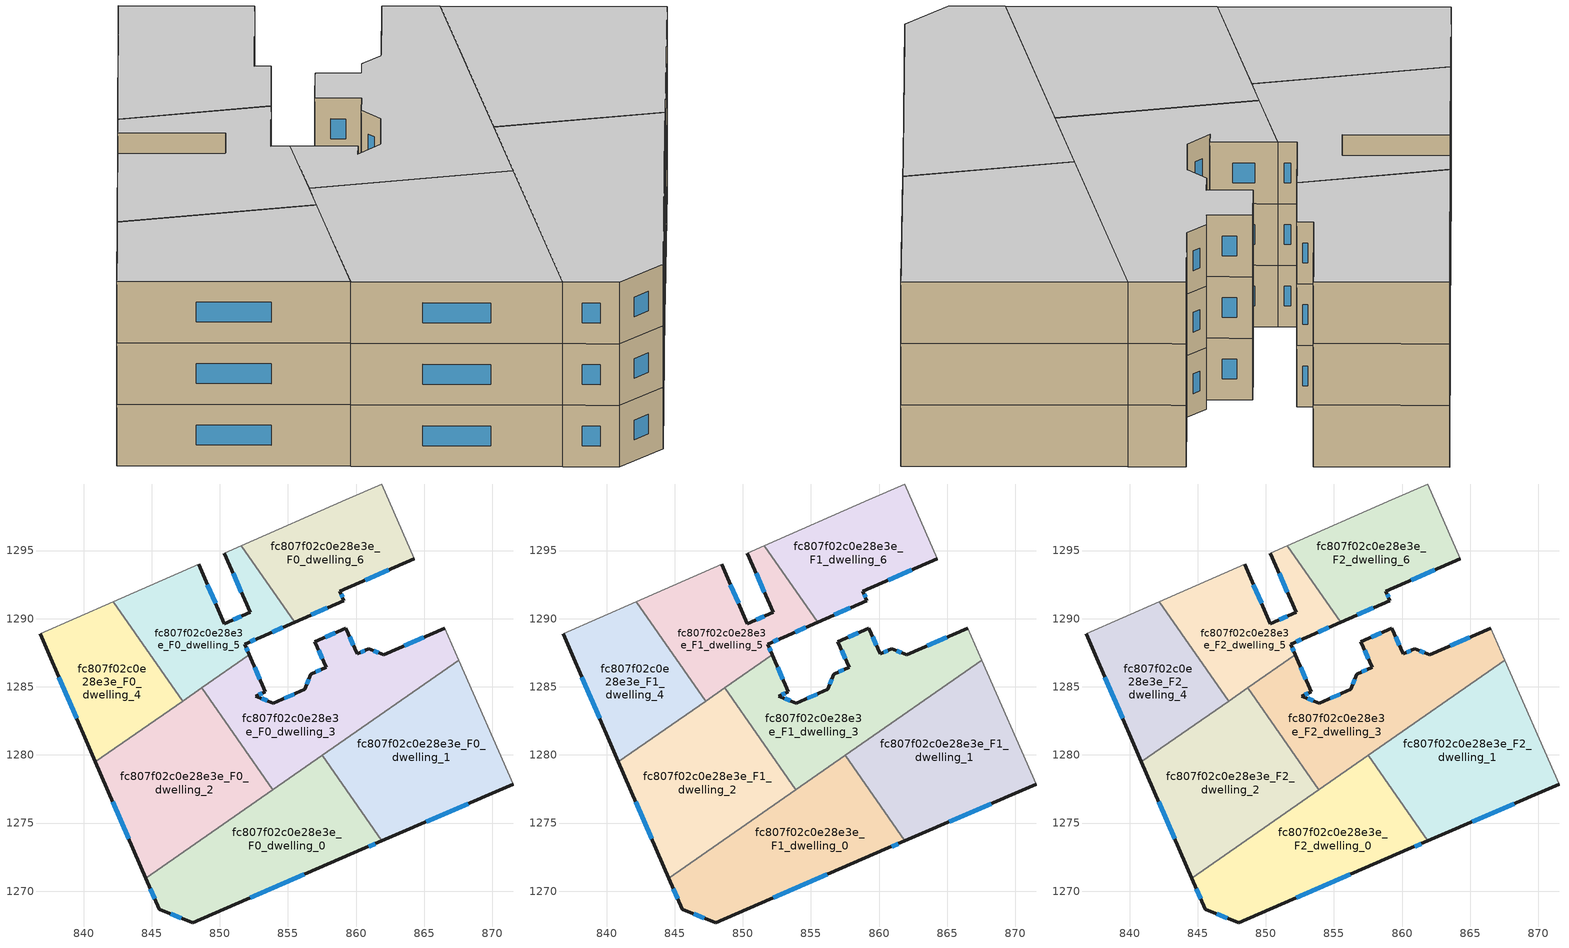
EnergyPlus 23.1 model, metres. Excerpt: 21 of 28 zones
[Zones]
fc807f02c0e28e3e_F0_dwelling_0
 floor ground (EU_floor_Construction): 857.51,1279.97 861.88,1273.7 860.43,1273.07 848.02,1267.68 845.57,1268.67 844.58,1270.96 z0
 wall outside (EU_wall_Construction): 844.58,1270.96 845.57,1268.67 848.02,1267.68 860.43,1273.07 861.88,1273.7 z0:3
 wall to fc807f02c0e28e3e_F0_dwelling_1 (EU_wall_Construction): 861.88,1273.7 857.51,1279.97 z0:3
 wall to fc807f02c0e28e3e_F0_dwelling_2 (EU_wall_Construction): 853.88,1277.44 844.58,1270.96 z0:3
 wall to fc807f02c0e28e3e_F0_dwelling_3 (EU_wall_Construction): 857.51,1279.97 853.88,1277.44 z0:3
 window (EU_Window_Construction): 844.91,1270.18 845.23,1269.45 / 860.92,1273.28 861.39,1273.48 / 852.24,1269.51 856.2,1271.23 / 846.4,1268.33 847.18,1268.02 z1.02:1.98
fc807f02c0e28e3e_F0_dwelling_1
 floor ground (EU_floor_Construction): 867.53,1286.95 871.51,1277.85 861.88,1273.7 857.51,1279.97 z0
 wall outside (EU_wall_Construction): 861.88,1273.7 871.51,1277.85 z0:3
 wall adiabatic (EU_wall_Construction): 871.51,1277.85 867.53,1286.95 z0:3
 wall to fc807f02c0e28e3e_F0_dwelling_3 (EU_wall_Construction): 867.53,1286.95 857.51,1279.97 z0:3
 window (EU_Window_Construction): 865.16,1275.11 868.24,1276.44 z1.02:1.98
fc807f02c0e28e3e_F0_dwelling_2
 floor ground (EU_floor_Construction): 848.67,1284.92 853.88,1277.44 844.58,1270.96 840.88,1279.49 z0
 wall outside (EU_wall_Construction): 840.88,1279.49 844.58,1270.96 z0:3
 wall to fc807f02c0e28e3e_F0_dwelling_3 (EU_wall_Construction): 853.88,1277.44 848.67,1284.92 z0:3
 wall to fc807f02c0e28e3e_F0_dwelling_4 (EU_wall_Construction): 847.28,1283.95 840.88,1279.49 z0:3
 wall to fc807f02c0e28e3e_F0_dwelling_5 (EU_wall_Construction): 848.67,1284.92 847.28,1283.95 z0:3
 window (EU_Window_Construction): 842.14,1276.58 843.32,1273.86 z1.02:1.98
fc807f02c0e28e3e_F0_dwelling_3
 floor ground (EU_floor_Construction): 866.51,1289.3 867.53,1286.95 853.88,1277.44 848.67,1284.92 852.16,1287.35 853.34,1284.63 852.64,1284.32 853.92,1283.8 856.25,1284.82 856.67,1285.93 857.79,1286.42 856.98,1288.31 859.25,1289.3 860.07,1287.41 860.91,1287.79 862.01,1287.34 z0
 wall outside (EU_wall_Construction): 866.51,1289.3 862.01,1287.34 860.91,1287.79 860.07,1287.41 859.25,1289.3 856.98,1288.31 857.79,1286.42 856.67,1285.93 856.25,1284.82 853.92,1283.8 852.64,1284.32 853.34,1284.63 852.16,1287.35 z0:3
 wall adiabatic (EU_wall_Construction): 867.53,1286.95 866.51,1289.3 z0:3
 wall to fc807f02c0e28e3e_F0_dwelling_5 (EU_wall_Construction): 852.16,1287.35 848.67,1284.92 z0:3
 window (EU_Window_Construction): 852.94,1285.55 852.56,1286.42 / 852.87,1284.43 853.1,1284.52 / 853.49,1283.98 853.07,1284.14 / 855.46,1284.47 854.71,1284.14 / 856.52,1285.55 856.39,1285.2 / 857.41,1286.26 857.05,1286.1 / 857.25,1287.67 857.51,1287.07 / 858.48,1288.96 857.75,1288.65 / 859.79,1288.05 859.53,1288.65 / 860.63,1287.66 860.36,1287.54 / 861.64,1287.49 861.29,1287.63 / 864.98,1288.64 863.54,1288.01 z1.02:1.98
fc807f02c0e28e3e_F0_dwelling_4
 floor ground (EU_floor_Construction): 842.2,1291.24 847.28,1283.95 840.88,1279.49 836.81,1288.88 z0
 wall outside (EU_wall_Construction): 836.81,1288.88 840.88,1279.49 z0:3
 wall adiabatic (EU_wall_Construction): 842.2,1291.24 836.81,1288.88 z0:3
 wall to fc807f02c0e28e3e_F0_dwelling_5 (EU_wall_Construction): 847.28,1283.95 842.2,1291.24 z0:3
 window (EU_Window_Construction): 838.19,1285.68 839.49,1282.68 z1.02:1.98
fc807f02c0e28e3e_F0_dwelling_5
 floor ground (EU_floor_Construction): 851.57,1295.35 855.48,1289.74 853,1288.65 851.82,1288.14 852.16,1287.35 847.28,1283.95 842.2,1291.24 848.45,1293.98 850.33,1289.63 852.22,1290.46 850.33,1294.8 z0
 wall outside (EU_wall_Construction): 850.33,1294.8 852.22,1290.46 850.33,1289.63 848.45,1293.98 / 852.16,1287.35 851.82,1288.14 853,1288.65 855.48,1289.74 z0:3
 wall adiabatic (EU_wall_Construction): 851.57,1295.35 850.33,1294.8 / 848.45,1293.98 842.2,1291.24 z0:3
 wall to fc807f02c0e28e3e_F0_dwelling_6 (EU_wall_Construction): 855.48,1289.74 851.57,1295.35 z0:3
 window (EU_Window_Construction): 850.97,1293.32 851.58,1291.94 / 853.84,1289.02 854.64,1289.37 / 852.22,1288.31 852.6,1288.48 / 852.05,1287.62 851.94,1287.87 / 849.69,1291.11 849.09,1292.5 / 851.58,1290.18 850.97,1289.91 z1.02:1.98
fc807f02c0e28e3e_F0_dwelling_6
 floor ground (EU_floor_Construction): 861.88,1299.87 864.27,1294.41 858.81,1292.01 859.11,1291.33 855.48,1289.74 851.57,1295.35 859.23,1298.72 z0
 wall outside (EU_wall_Construction): 855.48,1289.74 859.11,1291.33 858.81,1292.01 864.27,1294.41 z0:3
 wall adiabatic (EU_wall_Construction): 864.27,1294.41 861.88,1299.87 859.23,1298.72 851.57,1295.35 z0:3
 window (EU_Window_Construction): 860.67,1292.83 862.41,1293.59 / 859.01,1291.56 858.91,1291.78 / 856.72,1290.28 857.88,1290.79 z1.02:1.98
fc807f02c0e28e3e_F1_dwelling_0
 floor to fc807f02c0e28e3e_F0_dwelling_0 (EU_floor_Construction): 857.51,1279.97 861.88,1273.7 860.43,1273.07 848.02,1267.68 845.57,1268.67 844.58,1270.96 z3
 wall outside (EU_wall_Construction): 844.58,1270.96 845.57,1268.67 848.02,1267.68 860.43,1273.07 861.88,1273.7 z3:6
 wall to fc807f02c0e28e3e_F1_dwelling_1 (EU_wall_Construction): 861.88,1273.7 857.51,1279.97 z3:6
 wall to fc807f02c0e28e3e_F1_dwelling_2 (EU_wall_Construction): 853.88,1277.44 844.58,1270.96 z3:6
 wall to fc807f02c0e28e3e_F1_dwelling_3 (EU_wall_Construction): 857.51,1279.97 853.88,1277.44 z3:6
 window (EU_Window_Construction): 844.91,1270.18 845.23,1269.45 / 860.92,1273.28 861.39,1273.48 / 852.24,1269.51 856.2,1271.23 / 846.4,1268.33 847.18,1268.02 z4.02:4.98
fc807f02c0e28e3e_F1_dwelling_1
 floor to fc807f02c0e28e3e_F0_dwelling_1 (EU_floor_Construction): 867.53,1286.95 871.51,1277.85 861.88,1273.7 857.51,1279.97 z3
 wall outside (EU_wall_Construction): 861.88,1273.7 871.51,1277.85 z3:6
 wall adiabatic (EU_wall_Construction): 871.51,1277.85 867.53,1286.95 z3:6
 wall to fc807f02c0e28e3e_F1_dwelling_3 (EU_wall_Construction): 867.53,1286.95 857.51,1279.97 z3:6
 window (EU_Window_Construction): 865.16,1275.11 868.24,1276.44 z4.02:4.98
fc807f02c0e28e3e_F1_dwelling_2
 floor to fc807f02c0e28e3e_F0_dwelling_2 (EU_floor_Construction): 848.67,1284.92 853.88,1277.44 844.58,1270.96 840.88,1279.49 z3
 wall outside (EU_wall_Construction): 840.88,1279.49 844.58,1270.96 z3:6
 wall to fc807f02c0e28e3e_F1_dwelling_3 (EU_wall_Construction): 853.88,1277.44 848.67,1284.92 z3:6
 wall to fc807f02c0e28e3e_F1_dwelling_4 (EU_wall_Construction): 847.28,1283.95 840.88,1279.49 z3:6
 wall to fc807f02c0e28e3e_F1_dwelling_5 (EU_wall_Construction): 848.67,1284.92 847.28,1283.95 z3:6
 window (EU_Window_Construction): 842.14,1276.58 843.32,1273.86 z4.02:4.98
fc807f02c0e28e3e_F1_dwelling_3
 floor to fc807f02c0e28e3e_F0_dwelling_3 (EU_floor_Construction): 866.51,1289.3 867.53,1286.95 853.88,1277.44 848.67,1284.92 852.16,1287.35 853.34,1284.63 852.64,1284.32 853.92,1283.8 856.25,1284.82 856.67,1285.93 857.79,1286.42 856.98,1288.31 859.25,1289.3 860.07,1287.41 860.91,1287.79 862.01,1287.34 z3
 wall outside (EU_wall_Construction): 866.51,1289.3 862.01,1287.34 860.91,1287.79 860.07,1287.41 859.25,1289.3 856.98,1288.31 857.79,1286.42 856.67,1285.93 856.25,1284.82 853.92,1283.8 852.64,1284.32 853.34,1284.63 852.16,1287.35 z3:6
 wall adiabatic (EU_wall_Construction): 867.53,1286.95 866.51,1289.3 z3:6
 wall to fc807f02c0e28e3e_F1_dwelling_5 (EU_wall_Construction): 852.16,1287.35 848.67,1284.92 z3:6
 window (EU_Window_Construction): 852.94,1285.55 852.56,1286.42 / 852.87,1284.43 853.1,1284.52 / 853.49,1283.98 853.07,1284.14 / 855.46,1284.47 854.71,1284.14 / 856.52,1285.55 856.39,1285.2 / 857.41,1286.26 857.05,1286.1 / 857.25,1287.67 857.51,1287.07 / 858.48,1288.96 857.75,1288.65 / 859.79,1288.05 859.53,1288.65 / 860.63,1287.66 860.36,1287.54 / 861.64,1287.49 861.29,1287.63 / 864.98,1288.64 863.54,1288.01 z4.02:4.98
fc807f02c0e28e3e_F1_dwelling_4
 floor to fc807f02c0e28e3e_F0_dwelling_4 (EU_floor_Construction): 842.2,1291.24 847.28,1283.95 840.88,1279.49 836.81,1288.88 z3
 wall outside (EU_wall_Construction): 836.81,1288.88 840.88,1279.49 z3:6
 wall adiabatic (EU_wall_Construction): 842.2,1291.24 836.81,1288.88 z3:6
 wall to fc807f02c0e28e3e_F1_dwelling_5 (EU_wall_Construction): 847.28,1283.95 842.2,1291.24 z3:6
 window (EU_Window_Construction): 838.19,1285.68 839.49,1282.68 z4.02:4.98
fc807f02c0e28e3e_F1_dwelling_5
 floor to fc807f02c0e28e3e_F0_dwelling_5 (EU_floor_Construction): 851.57,1295.35 855.48,1289.74 853,1288.65 851.82,1288.14 852.16,1287.35 847.28,1283.95 842.2,1291.24 848.45,1293.98 850.33,1289.63 852.22,1290.46 850.33,1294.8 z3
 wall outside (EU_wall_Construction): 850.33,1294.8 852.22,1290.46 850.33,1289.63 848.45,1293.98 / 852.16,1287.35 851.82,1288.14 853,1288.65 855.48,1289.74 z3:6
 wall adiabatic (EU_wall_Construction): 851.57,1295.35 850.33,1294.8 / 848.45,1293.98 842.2,1291.24 z3:6
 wall to fc807f02c0e28e3e_F1_dwelling_6 (EU_wall_Construction): 855.48,1289.74 851.57,1295.35 z3:6
 window (EU_Window_Construction): 850.97,1293.32 851.58,1291.94 / 853.84,1289.02 854.64,1289.37 / 852.22,1288.31 852.6,1288.48 / 852.05,1287.62 851.94,1287.87 / 849.69,1291.11 849.09,1292.5 / 851.58,1290.18 850.97,1289.91 z4.02:4.98
fc807f02c0e28e3e_F1_dwelling_6
 floor to fc807f02c0e28e3e_F0_dwelling_6 (EU_floor_Construction): 861.88,1299.87 864.27,1294.41 858.81,1292.01 859.11,1291.33 855.48,1289.74 851.57,1295.35 859.23,1298.72 z3
 wall outside (EU_wall_Construction): 855.48,1289.74 859.11,1291.33 858.81,1292.01 864.27,1294.41 z3:6
 wall adiabatic (EU_wall_Construction): 864.27,1294.41 861.88,1299.87 859.23,1298.72 851.57,1295.35 z3:6
 window (EU_Window_Construction): 860.67,1292.83 862.41,1293.59 / 859.01,1291.56 858.91,1291.78 / 856.72,1290.28 857.88,1290.79 z4.02:4.98
fc807f02c0e28e3e_F2_dwelling_0
 floor to fc807f02c0e28e3e_F1_dwelling_0 (EU_floor_Construction): 857.51,1279.97 861.88,1273.7 860.43,1273.07 848.02,1267.68 845.57,1268.67 844.58,1270.96 z6
 wall outside (EU_wall_Construction): 844.58,1270.96 845.57,1268.67 848.02,1267.68 860.43,1273.07 861.88,1273.7 z6:9
 wall to fc807f02c0e28e3e_F2_dwelling_1 (EU_wall_Construction): 861.88,1273.7 857.51,1279.97 z6:9
 wall to fc807f02c0e28e3e_F2_dwelling_2 (EU_wall_Construction): 853.88,1277.44 844.58,1270.96 z6:9
 wall to fc807f02c0e28e3e_F2_dwelling_3 (EU_wall_Construction): 857.51,1279.97 853.88,1277.44 z6:9
 window (EU_Window_Construction): 844.91,1270.18 845.23,1269.45 / 860.92,1273.28 861.39,1273.48 / 852.24,1269.51 856.2,1271.23 / 846.4,1268.33 847.18,1268.02 z7.02:7.98
 ceiling to fc807f02c0e28e3e_F3_dwelling_0 (EU_floor_Construction): 860.43,1273.07 861.88,1273.7 857.51,1279.97 844.58,1270.96 845.57,1268.67 848.02,1267.68 z9
fc807f02c0e28e3e_F2_dwelling_1
 floor to fc807f02c0e28e3e_F1_dwelling_1 (EU_floor_Construction): 867.53,1286.95 871.51,1277.85 861.88,1273.7 857.51,1279.97 z6
 wall outside (EU_wall_Construction): 861.88,1273.7 871.51,1277.85 z6:9
 wall adiabatic (EU_wall_Construction): 871.51,1277.85 867.53,1286.95 z6:9
 wall to fc807f02c0e28e3e_F2_dwelling_3 (EU_wall_Construction): 867.53,1286.95 857.51,1279.97 z6:9
 window (EU_Window_Construction): 865.16,1275.11 868.24,1276.44 z7.02:7.98
 ceiling to fc807f02c0e28e3e_F3_dwelling_1 (EU_floor_Construction): 871.51,1277.85 867.53,1286.95 857.51,1279.97 861.88,1273.7 z9
fc807f02c0e28e3e_F2_dwelling_2
 floor to fc807f02c0e28e3e_F1_dwelling_2 (EU_floor_Construction): 848.67,1284.92 853.88,1277.44 844.58,1270.96 840.88,1279.49 z6
 wall outside (EU_wall_Construction): 840.88,1279.49 844.58,1270.96 z6:9
 wall to fc807f02c0e28e3e_F2_dwelling_3 (EU_wall_Construction): 853.88,1277.44 848.67,1284.92 z6:9
 wall to fc807f02c0e28e3e_F2_dwelling_4 (EU_wall_Construction): 847.28,1283.95 840.88,1279.49 z6:9
 wall to fc807f02c0e28e3e_F2_dwelling_5 (EU_wall_Construction): 848.67,1284.92 847.28,1283.95 z6:9
 window (EU_Window_Construction): 842.14,1276.58 843.32,1273.86 z7.02:7.98
 ceiling to fc807f02c0e28e3e_F3_dwelling_2 (EU_floor_Construction): 853.88,1277.44 848.67,1284.92 840.88,1279.49 844.58,1270.96 z9
fc807f02c0e28e3e_F2_dwelling_3
 floor to fc807f02c0e28e3e_F1_dwelling_3 (EU_floor_Construction): 866.51,1289.3 867.53,1286.95 853.88,1277.44 848.67,1284.92 852.16,1287.35 853.34,1284.63 852.64,1284.32 853.92,1283.8 856.25,1284.82 856.67,1285.93 857.79,1286.42 856.98,1288.31 859.25,1289.3 860.07,1287.41 860.91,1287.79 862.01,1287.34 z6
 wall outside (EU_wall_Construction): 866.51,1289.3 862.01,1287.34 860.91,1287.79 860.07,1287.41 859.25,1289.3 856.98,1288.31 857.79,1286.42 856.67,1285.93 856.25,1284.82 853.92,1283.8 852.64,1284.32 853.34,1284.63 852.16,1287.35 z6:9
 wall adiabatic (EU_wall_Construction): 867.53,1286.95 866.51,1289.3 z6:9
 wall to fc807f02c0e28e3e_F2_dwelling_5 (EU_wall_Construction): 852.16,1287.35 848.67,1284.92 z6:9
 window (EU_Window_Construction): 852.94,1285.55 852.56,1286.42 / 852.87,1284.43 853.1,1284.52 / 853.49,1283.98 853.07,1284.14 / 855.46,1284.47 854.71,1284.14 / 856.52,1285.55 856.39,1285.2 / 857.41,1286.26 857.05,1286.1 / 857.25,1287.67 857.51,1287.07 / 858.48,1288.96 857.75,1288.65 / 859.79,1288.05 859.53,1288.65 / 860.63,1287.66 860.36,1287.54 / 861.64,1287.49 861.29,1287.63 / 864.98,1288.64 863.54,1288.01 z7.02:7.98
 ceiling to fc807f02c0e28e3e_F3_dwelling_3 (EU_floor_Construction): 867.53,1286.95 866.51,1289.3 862.01,1287.34 860.91,1287.79 860.07,1287.41 859.25,1289.3 856.98,1288.31 857.79,1286.42 856.67,1285.93 856.25,1284.82 853.92,1283.8 852.64,1284.32 853.34,1284.63 852.16,1287.35 848.67,1284.92 853.88,1277.44 z9
fc807f02c0e28e3e_F2_dwelling_4
 floor to fc807f02c0e28e3e_F1_dwelling_4 (EU_floor_Construction): 842.2,1291.24 847.28,1283.95 840.88,1279.49 836.81,1288.88 z6
 wall outside (EU_wall_Construction): 836.81,1288.88 840.88,1279.49 z6:9
 wall adiabatic (EU_wall_Construction): 842.2,1291.24 836.81,1288.88 z6:9
 wall to fc807f02c0e28e3e_F2_dwelling_5 (EU_wall_Construction): 847.28,1283.95 842.2,1291.24 z6:9
 window (EU_Window_Construction): 838.19,1285.68 839.49,1282.68 z7.02:7.98
 ceiling to fc807f02c0e28e3e_F3_dwelling_4 (EU_floor_Construction): 847.28,1283.95 842.2,1291.24 836.81,1288.88 840.88,1279.49 z9
fc807f02c0e28e3e_F2_dwelling_5
 floor to fc807f02c0e28e3e_F1_dwelling_5 (EU_floor_Construction): 851.57,1295.35 855.48,1289.74 853,1288.65 851.82,1288.14 852.16,1287.35 847.28,1283.95 842.2,1291.24 848.45,1293.98 850.33,1289.63 852.22,1290.46 850.33,1294.8 z6
 wall outside (EU_wall_Construction): 850.33,1294.8 852.22,1290.46 850.33,1289.63 848.45,1293.98 / 852.16,1287.35 851.82,1288.14 853,1288.65 855.48,1289.74 z6:9
 wall adiabatic (EU_wall_Construction): 851.57,1295.35 850.33,1294.8 / 848.45,1293.98 842.2,1291.24 z6:9
 wall to fc807f02c0e28e3e_F2_dwelling_6 (EU_wall_Construction): 855.48,1289.74 851.57,1295.35 z6:9
 window (EU_Window_Construction): 850.97,1293.32 851.58,1291.94 / 853.84,1289.02 854.64,1289.37 / 852.22,1288.31 852.6,1288.48 / 852.05,1287.62 851.94,1287.87 / 849.69,1291.11 849.09,1292.5 / 851.58,1290.18 850.97,1289.91 z7.02:7.98
 ceiling to fc807f02c0e28e3e_F3_dwelling_5 (EU_floor_Construction): 852.16,1287.35 851.82,1288.14 853,1288.65 855.48,1289.74 851.57,1295.35 850.33,1294.8 852.22,1290.46 850.33,1289.63 848.45,1293.98 842.2,1291.24 847.28,1283.95 z9
fc807f02c0e28e3e_F2_dwelling_6
 floor to fc807f02c0e28e3e_F1_dwelling_6 (EU_floor_Construction): 861.88,1299.87 864.27,1294.41 858.81,1292.01 859.11,1291.33 855.48,1289.74 851.57,1295.35 859.23,1298.72 z6
 wall outside (EU_wall_Construction): 855.48,1289.74 859.11,1291.33 858.81,1292.01 864.27,1294.41 z6:9
 wall adiabatic (EU_wall_Construction): 864.27,1294.41 861.88,1299.87 859.23,1298.72 851.57,1295.35 z6:9
 window (EU_Window_Construction): 860.67,1292.83 862.41,1293.59 / 859.01,1291.56 858.91,1291.78 / 856.72,1290.28 857.88,1290.79 z7.02:7.98
 ceiling to fc807f02c0e28e3e_F3_dwelling_6 (EU_floor_Construction): 864.27,1294.41 861.88,1299.87 859.23,1298.72 851.57,1295.35 855.48,1289.74 859.11,1291.33 858.81,1292.01 z9
[Building]
EU S2 Campaign: North Axis=0; Terrain=City; Solar Distribution=FullExterior
[Site:Location]
Vienna: Latitude=48; Longitude=16.5; Time Zone=1; Elevation=183
[SizingPeriod:WeatherFileDays]
AnnualSizingPeriod: Begin Month=1; Begin Day of Month=1; End Month=12; End Day of Month=31; Day of Week for Start Day=Monday; Use Weather File Daylight Saving Period=No; Use Weather File Rain and Snow Indicators=No
[MATERIAL]
EU_InternalMass_Material: Roughness=MediumRough; Thickness=0.1; Conductivity=1; Density=1800; Specific Heat=900; Thermal Absorptance=0.9; Solar Absorptance=0.7; Visible Absorptance=0.7
[MATERIAL:NOMASS] Roughness=MediumRough; Thermal Absorptance=0.9; Solar Absorptance=0.7; Visible Absorptance=0.7
Name | Thermal Resistance
EU_wall_NoMass | 0.942466
EU_floor_NoMass | 0.66527
[WINDOWMATERIAL:SIMPLEGLAZINGSYSTEM]
EU_Window_SimpleGlazing: UFactor=2.03367; Solar Heat Gain Coefficient=0.65; Visible Transmittance=0.65
[CONSTRUCTION]
EU_wall_Construction: EU_wall_NoMass
EU_floor_Construction: EU_floor_NoMass
EU_Window_Construction: EU_Window_SimpleGlazing
EU_InternalMass_Construction: EU_InternalMass_Material
[ZONE] Type=1; Multiplier=1; Ceiling Height=autocalculate; Floor Area=autocalculate; Part of Total Floor Area=Yes
Name | Volume
fc807f02c0e28e3e_F0_dwelling_0; fc807f02c0e28e3e_F1_dwelling_0; fc807f02c0e28e3e_F2_dwelling_0 | 286.986
fc807f02c0e28e3e_F0_dwelling_1; fc807f02c0e28e3e_F1_dwelling_1; fc807f02c0e28e3e_F2_dwelling_1 | 296.429
fc807f02c0e28e3e_F0_dwelling_2; fc807f02c0e28e3e_F1_dwelling_2; fc807f02c0e28e3e_F2_dwelling_2 | 284.779
fc807f02c0e28e3e_F0_dwelling_3; fc807f02c0e28e3e_F1_dwelling_3; fc807f02c0e28e3e_F2_dwelling_3 | 284.73
fc807f02c0e28e3e_F0_dwelling_4; fc807f02c0e28e3e_F1_dwelling_4; fc807f02c0e28e3e_F2_dwelling_4 | 194.481
fc807f02c0e28e3e_F0_dwelling_5; fc807f02c0e28e3e_F1_dwelling_5; fc807f02c0e28e3e_F2_dwelling_5 | 203.001
fc807f02c0e28e3e_F0_dwelling_6; fc807f02c0e28e3e_F1_dwelling_6; fc807f02c0e28e3e_F2_dwelling_6 | 199.948
[INTERNALMASS] Construction=EU_InternalMass_Construction
Name | Zone or ZoneList | Surface Area
fc807f02c0e28e3e_F0_dwelling_0_EU_InternalMass | fc807f02c0e28e3e_F0_dwelling_0 | 95.6621
fc807f02c0e28e3e_F0_dwelling_1_EU_InternalMass | fc807f02c0e28e3e_F0_dwelling_1 | 98.8097
fc807f02c0e28e3e_F0_dwelling_2_EU_InternalMass | fc807f02c0e28e3e_F0_dwelling_2 | 94.926
fc807f02c0e28e3e_F0_dwelling_3_EU_InternalMass | fc807f02c0e28e3e_F0_dwelling_3 | 94.91
fc807f02c0e28e3e_F0_dwelling_4_EU_InternalMass | fc807f02c0e28e3e_F0_dwelling_4 | 64.8272
fc807f02c0e28e3e_F0_dwelling_5_EU_InternalMass | fc807f02c0e28e3e_F0_dwelling_5 | 67.6663
fc807f02c0e28e3e_F0_dwelling_6_EU_InternalMass | fc807f02c0e28e3e_F0_dwelling_6 | 66.6498
fc807f02c0e28e3e_F1_dwelling_0_EU_InternalMass | fc807f02c0e28e3e_F1_dwelling_0 | 95.6621
fc807f02c0e28e3e_F1_dwelling_1_EU_InternalMass | fc807f02c0e28e3e_F1_dwelling_1 | 98.8097
fc807f02c0e28e3e_F1_dwelling_2_EU_InternalMass | fc807f02c0e28e3e_F1_dwelling_2 | 94.926
fc807f02c0e28e3e_F1_dwelling_3_EU_InternalMass | fc807f02c0e28e3e_F1_dwelling_3 | 94.91
fc807f02c0e28e3e_F1_dwelling_4_EU_InternalMass | fc807f02c0e28e3e_F1_dwelling_4 | 64.8272
fc807f02c0e28e3e_F1_dwelling_5_EU_InternalMass | fc807f02c0e28e3e_F1_dwelling_5 | 67.6663
fc807f02c0e28e3e_F1_dwelling_6_EU_InternalMass | fc807f02c0e28e3e_F1_dwelling_6 | 66.6498
fc807f02c0e28e3e_F2_dwelling_0_EU_InternalMass | fc807f02c0e28e3e_F2_dwelling_0 | 95.6621
fc807f02c0e28e3e_F2_dwelling_1_EU_InternalMass | fc807f02c0e28e3e_F2_dwelling_1 | 98.8097
fc807f02c0e28e3e_F2_dwelling_2_EU_InternalMass | fc807f02c0e28e3e_F2_dwelling_2 | 94.926
fc807f02c0e28e3e_F2_dwelling_3_EU_InternalMass | fc807f02c0e28e3e_F2_dwelling_3 | 94.91
fc807f02c0e28e3e_F2_dwelling_4_EU_InternalMass | fc807f02c0e28e3e_F2_dwelling_4 | 64.8272
fc807f02c0e28e3e_F2_dwelling_5_EU_InternalMass | fc807f02c0e28e3e_F2_dwelling_5 | 67.6663
fc807f02c0e28e3e_F2_dwelling_6_EU_InternalMass | fc807f02c0e28e3e_F2_dwelling_6 | 66.6498
[OTHEREQUIPMENT] Fuel Type=Electricity; Design Level Calculation Method=Watts/Area; Power per Zone Floor Area=1; Fraction Latent=0; Fraction Radiant=0; Fraction Lost=0; Carbon Dioxide Generation Rate=0; EndUse Subcategory=EU_Step8_InternalGains
Name | Zone or ZoneList or Space or SpaceList | Schedule
EU_Step8_InternalGain_fc807f02c0e28e3e_F0_dwelling_0_f000 | fc807f02c0e28e3e_F0_dwelling_0 | EU_Step8_GainSchedule_fc807f02c0e28e3e_F0_dwelling_0_f000
EU_Step8_InternalGain_fc807f02c0e28e3e_F0_dwelling_1_f000 | fc807f02c0e28e3e_F0_dwelling_1 | EU_Step8_GainSchedule_fc807f02c0e28e3e_F0_dwelling_1_f000
EU_Step8_InternalGain_fc807f02c0e28e3e_F0_dwelling_2_f000 | fc807f02c0e28e3e_F0_dwelling_2 | EU_Step8_GainSchedule_fc807f02c0e28e3e_F0_dwelling_2_f000
EU_Step8_InternalGain_fc807f02c0e28e3e_F0_dwelling_3_f000 | fc807f02c0e28e3e_F0_dwelling_3 | EU_Step8_GainSchedule_fc807f02c0e28e3e_F0_dwelling_3_f000
EU_Step8_InternalGain_fc807f02c0e28e3e_F0_dwelling_4_f000 | fc807f02c0e28e3e_F0_dwelling_4 | EU_Step8_GainSchedule_fc807f02c0e28e3e_F0_dwelling_4_f000
EU_Step8_InternalGain_fc807f02c0e28e3e_F0_dwelling_5_f000 | fc807f02c0e28e3e_F0_dwelling_5 | EU_Step8_GainSchedule_fc807f02c0e28e3e_F0_dwelling_5_f000
EU_Step8_InternalGain_fc807f02c0e28e3e_F0_dwelling_6_f000 | fc807f02c0e28e3e_F0_dwelling_6 | EU_Step8_GainSchedule_fc807f02c0e28e3e_F0_dwelling_6_f000
EU_Step8_InternalGain_fc807f02c0e28e3e_F1_dwelling_0_f000 | fc807f02c0e28e3e_F1_dwelling_0 | EU_Step8_GainSchedule_fc807f02c0e28e3e_F1_dwelling_0_f000
EU_Step8_InternalGain_fc807f02c0e28e3e_F1_dwelling_1_f000 | fc807f02c0e28e3e_F1_dwelling_1 | EU_Step8_GainSchedule_fc807f02c0e28e3e_F1_dwelling_1_f000
EU_Step8_InternalGain_fc807f02c0e28e3e_F1_dwelling_2_f000 | fc807f02c0e28e3e_F1_dwelling_2 | EU_Step8_GainSchedule_fc807f02c0e28e3e_F1_dwelling_2_f000
EU_Step8_InternalGain_fc807f02c0e28e3e_F1_dwelling_3_f000 | fc807f02c0e28e3e_F1_dwelling_3 | EU_Step8_GainSchedule_fc807f02c0e28e3e_F1_dwelling_3_f000
EU_Step8_InternalGain_fc807f02c0e28e3e_F1_dwelling_4_f000 | fc807f02c0e28e3e_F1_dwelling_4 | EU_Step8_GainSchedule_fc807f02c0e28e3e_F1_dwelling_4_f000
EU_Step8_InternalGain_fc807f02c0e28e3e_F1_dwelling_5_f000 | fc807f02c0e28e3e_F1_dwelling_5 | EU_Step8_GainSchedule_fc807f02c0e28e3e_F1_dwelling_5_f000
EU_Step8_InternalGain_fc807f02c0e28e3e_F1_dwelling_6_f000 | fc807f02c0e28e3e_F1_dwelling_6 | EU_Step8_GainSchedule_fc807f02c0e28e3e_F1_dwelling_6_f000
EU_Step8_InternalGain_fc807f02c0e28e3e_F2_dwelling_0_f000 | fc807f02c0e28e3e_F2_dwelling_0 | EU_Step8_GainSchedule_fc807f02c0e28e3e_F2_dwelling_0_f000
EU_Step8_InternalGain_fc807f02c0e28e3e_F2_dwelling_1_f000 | fc807f02c0e28e3e_F2_dwelling_1 | EU_Step8_GainSchedule_fc807f02c0e28e3e_F2_dwelling_1_f000
EU_Step8_InternalGain_fc807f02c0e28e3e_F2_dwelling_2_f000 | fc807f02c0e28e3e_F2_dwelling_2 | EU_Step8_GainSchedule_fc807f02c0e28e3e_F2_dwelling_2_f000
EU_Step8_InternalGain_fc807f02c0e28e3e_F2_dwelling_3_f000 | fc807f02c0e28e3e_F2_dwelling_3 | EU_Step8_GainSchedule_fc807f02c0e28e3e_F2_dwelling_3_f000
EU_Step8_InternalGain_fc807f02c0e28e3e_F2_dwelling_4_f000 | fc807f02c0e28e3e_F2_dwelling_4 | EU_Step8_GainSchedule_fc807f02c0e28e3e_F2_dwelling_4_f000
EU_Step8_InternalGain_fc807f02c0e28e3e_F2_dwelling_5_f000 | fc807f02c0e28e3e_F2_dwelling_5 | EU_Step8_GainSchedule_fc807f02c0e28e3e_F2_dwelling_5_f000
EU_Step8_InternalGain_fc807f02c0e28e3e_F2_dwelling_6_f000 | fc807f02c0e28e3e_F2_dwelling_6 | EU_Step8_GainSchedule_fc807f02c0e28e3e_F2_dwelling_6_f000
[ZONEVENTILATION:DESIGNFLOWRATE] Schedule=EU_AlwaysOn; Design Flow Rate Calculation Method=AirChanges/Hour; Air Changes per Hour=0.530523; Ventilation Type=Natural; Fan Pressure Rise=0; Fan Total Efficiency=1; Constant Term Coefficient=1; Temperature Term Coefficient=0; Velocity Term Coefficient=0; Velocity Squared Term Coefficient=0; Minimum Indoor Temperature=-100; Maximum Indoor Temperature=100; Delta Temperature=-100; Minimum Outdoor Temperature=-100; Maximum Outdoor Temperature=100; Maximum Wind Speed=40
Name | Zone or ZoneList or Space or SpaceList
EU_ConstantAir_fc807f02c0e28e3e_F0_dwelling_0 | fc807f02c0e28e3e_F0_dwelling_0
EU_ConstantAir_fc807f02c0e28e3e_F0_dwelling_1 | fc807f02c0e28e3e_F0_dwelling_1
EU_ConstantAir_fc807f02c0e28e3e_F0_dwelling_2 | fc807f02c0e28e3e_F0_dwelling_2
EU_ConstantAir_fc807f02c0e28e3e_F0_dwelling_3 | fc807f02c0e28e3e_F0_dwelling_3
EU_ConstantAir_fc807f02c0e28e3e_F0_dwelling_4 | fc807f02c0e28e3e_F0_dwelling_4
EU_ConstantAir_fc807f02c0e28e3e_F0_dwelling_5 | fc807f02c0e28e3e_F0_dwelling_5
EU_ConstantAir_fc807f02c0e28e3e_F0_dwelling_6 | fc807f02c0e28e3e_F0_dwelling_6
EU_ConstantAir_fc807f02c0e28e3e_F1_dwelling_0 | fc807f02c0e28e3e_F1_dwelling_0
EU_ConstantAir_fc807f02c0e28e3e_F1_dwelling_1 | fc807f02c0e28e3e_F1_dwelling_1
EU_ConstantAir_fc807f02c0e28e3e_F1_dwelling_2 | fc807f02c0e28e3e_F1_dwelling_2
EU_ConstantAir_fc807f02c0e28e3e_F1_dwelling_3 | fc807f02c0e28e3e_F1_dwelling_3
EU_ConstantAir_fc807f02c0e28e3e_F1_dwelling_4 | fc807f02c0e28e3e_F1_dwelling_4
EU_ConstantAir_fc807f02c0e28e3e_F1_dwelling_5 | fc807f02c0e28e3e_F1_dwelling_5
EU_ConstantAir_fc807f02c0e28e3e_F1_dwelling_6 | fc807f02c0e28e3e_F1_dwelling_6
EU_ConstantAir_fc807f02c0e28e3e_F2_dwelling_0 | fc807f02c0e28e3e_F2_dwelling_0
EU_ConstantAir_fc807f02c0e28e3e_F2_dwelling_1 | fc807f02c0e28e3e_F2_dwelling_1
EU_ConstantAir_fc807f02c0e28e3e_F2_dwelling_2 | fc807f02c0e28e3e_F2_dwelling_2
EU_ConstantAir_fc807f02c0e28e3e_F2_dwelling_3 | fc807f02c0e28e3e_F2_dwelling_3
EU_ConstantAir_fc807f02c0e28e3e_F2_dwelling_4 | fc807f02c0e28e3e_F2_dwelling_4
EU_ConstantAir_fc807f02c0e28e3e_F2_dwelling_5 | fc807f02c0e28e3e_F2_dwelling_5
EU_ConstantAir_fc807f02c0e28e3e_F2_dwelling_6 | fc807f02c0e28e3e_F2_dwelling_6
[HVACTEMPLATE:THERMOSTAT] Constant Heating Setpoint=20; Constant Cooling Setpoint=50
EU_HeatOnly_fc807f02c0e28e3e_F0_dwelling_0; EU_HeatOnly_fc807f02c0e28e3e_F0_dwelling_1; EU_HeatOnly_fc807f02c0e28e3e_F0_dwelling_2; EU_HeatOnly_fc807f02c0e28e3e_F0_dwelling_3; EU_HeatOnly_fc807f02c0e28e3e_F0_dwelling_4; EU_HeatOnly_fc807f02c0e28e3e_F0_dwelling_5; EU_HeatOnly_fc807f02c0e28e3e_F0_dwelling_6; EU_HeatOnly_fc807f02c0e28e3e_F1_dwelling_0; EU_HeatOnly_fc807f02c0e28e3e_F1_dwelling_1; EU_HeatOnly_fc807f02c0e28e3e_F1_dwelling_2; EU_HeatOnly_fc807f02c0e28e3e_F1_dwelling_3; EU_HeatOnly_fc807f02c0e28e3e_F1_dwelling_4; EU_HeatOnly_fc807f02c0e28e3e_F1_dwelling_5; EU_HeatOnly_fc807f02c0e28e3e_F1_dwelling_6; EU_HeatOnly_fc807f02c0e28e3e_F2_dwelling_0; EU_HeatOnly_fc807f02c0e28e3e_F2_dwelling_1; EU_HeatOnly_fc807f02c0e28e3e_F2_dwelling_2; EU_HeatOnly_fc807f02c0e28e3e_F2_dwelling_3; EU_HeatOnly_fc807f02c0e28e3e_F2_dwelling_4; EU_HeatOnly_fc807f02c0e28e3e_F2_dwelling_5; EU_HeatOnly_fc807f02c0e28e3e_F2_dwelling_6; EU_HeatOnly_fc807f02c0e28e3e_F3_dwelling_0; EU_HeatOnly_fc807f02c0e28e3e_F3_dwelling_1; EU_HeatOnly_fc807f02c0e28e3e_F3_dwelling_2; EU_HeatOnly_fc807f02c0e28e3e_F3_dwelling_3; EU_HeatOnly_fc807f02c0e28e3e_F3_dwelling_4; EU_HeatOnly_fc807f02c0e28e3e_F3_dwelling_5; EU_HeatOnly_fc807f02c0e28e3e_F3_dwelling_6
[HVACTEMPLATE:ZONE:IDEALLOADSAIRSYSTEM] System Availability Schedule=EU_AlwaysOn; Maximum Heating Supply Air Temperature=50; Minimum Cooling Supply Air Temperature=13; Maximum Heating Supply Air Humidity Ratio=0.0156; Minimum Cooling Supply Air Humidity Ratio=0.0077; Heating Limit=NoLimit; Cooling Limit=NoLimit; Heating Availability Schedule=EU_AlwaysOn; Cooling Availability Schedule=EU_CoolingOff; Dehumidification Control Type=ConstantSensibleHeatRatio; Cooling Sensible Heat Ratio=0.7; Dehumidification Setpoint=60; Humidification Control Type=None; Humidification Setpoint=30; Outdoor Air Method=None; Outdoor Air Flow Rate per Person=0.00944; Outdoor Air Flow Rate per Zone Floor Area=0; Outdoor Air Flow Rate per Zone=0; Demand Controlled Ventilation Type=None; Outdoor Air Economizer Type=NoEconomizer; Heat Recovery Type=None; Sensible Heat Recovery Effectiveness=0.7; Latent Heat Recovery Effectiveness=0.65
Name | Template Thermostat
fc807f02c0e28e3e_F0_dwelling_0 | EU_HeatOnly_fc807f02c0e28e3e_F0_dwelling_0
fc807f02c0e28e3e_F0_dwelling_1 | EU_HeatOnly_fc807f02c0e28e3e_F0_dwelling_1
fc807f02c0e28e3e_F0_dwelling_2 | EU_HeatOnly_fc807f02c0e28e3e_F0_dwelling_2
fc807f02c0e28e3e_F0_dwelling_3 | EU_HeatOnly_fc807f02c0e28e3e_F0_dwelling_3
fc807f02c0e28e3e_F0_dwelling_4 | EU_HeatOnly_fc807f02c0e28e3e_F0_dwelling_4
fc807f02c0e28e3e_F0_dwelling_5 | EU_HeatOnly_fc807f02c0e28e3e_F0_dwelling_5
fc807f02c0e28e3e_F0_dwelling_6 | EU_HeatOnly_fc807f02c0e28e3e_F0_dwelling_6
fc807f02c0e28e3e_F1_dwelling_0 | EU_HeatOnly_fc807f02c0e28e3e_F1_dwelling_0
fc807f02c0e28e3e_F1_dwelling_1 | EU_HeatOnly_fc807f02c0e28e3e_F1_dwelling_1
fc807f02c0e28e3e_F1_dwelling_2 | EU_HeatOnly_fc807f02c0e28e3e_F1_dwelling_2
fc807f02c0e28e3e_F1_dwelling_3 | EU_HeatOnly_fc807f02c0e28e3e_F1_dwelling_3
fc807f02c0e28e3e_F1_dwelling_4 | EU_HeatOnly_fc807f02c0e28e3e_F1_dwelling_4
fc807f02c0e28e3e_F1_dwelling_5 | EU_HeatOnly_fc807f02c0e28e3e_F1_dwelling_5
fc807f02c0e28e3e_F1_dwelling_6 | EU_HeatOnly_fc807f02c0e28e3e_F1_dwelling_6
fc807f02c0e28e3e_F2_dwelling_0 | EU_HeatOnly_fc807f02c0e28e3e_F2_dwelling_0
fc807f02c0e28e3e_F2_dwelling_1 | EU_HeatOnly_fc807f02c0e28e3e_F2_dwelling_1
fc807f02c0e28e3e_F2_dwelling_2 | EU_HeatOnly_fc807f02c0e28e3e_F2_dwelling_2
fc807f02c0e28e3e_F2_dwelling_3 | EU_HeatOnly_fc807f02c0e28e3e_F2_dwelling_3
fc807f02c0e28e3e_F2_dwelling_4 | EU_HeatOnly_fc807f02c0e28e3e_F2_dwelling_4
fc807f02c0e28e3e_F2_dwelling_5 | EU_HeatOnly_fc807f02c0e28e3e_F2_dwelling_5
fc807f02c0e28e3e_F2_dwelling_6 | EU_HeatOnly_fc807f02c0e28e3e_F2_dwelling_6
[SIZING:ZONE] Zone Cooling Design Supply Air Temperature Input Method=SupplyAirTemperature; Zone Cooling Design Supply Air Temperature=13; Zone Heating Design Supply Air Temperature Input Method=SupplyAirTemperature; Zone Heating Design Supply Air Temperature=50; Zone Cooling Design Supply Air Humidity Ratio=0.008; Zone Heating Design Supply Air Humidity Ratio=0.008; Cooling Design Air Flow Method=DesignDay; Cooling Design Air Flow Rate=0; Cooling Minimum Air Flow per Zone Floor Area=0.000762; Cooling Minimum Air Flow=0; Cooling Minimum Air Flow Fraction=0.2; Heating Design Air Flow Method=DesignDay; Heating Design Air Flow Rate=0; Heating Maximum Air Flow per Zone Floor Area=0.002032; Heating Maximum Air Flow=0.141576; Heating Maximum Air Flow Fraction=0.3; Account for Dedicated Outdoor Air System=No; Dedicated Outdoor Air System Control Strategy=NeutralSupplyAir; Dedicated Outdoor Air Low Setpoint Temperature for Design=autosize; Dedicated Outdoor Air High Setpoint Temperature for Design=autosize; Zone Load Sizing Method=Sensible Load Only No Latent Load; Zone Latent Cooling Design Supply Air Humidity Ratio Input Method=HumidityRatioDifference; Zone Cooling Design Supply Air Humidity Ratio Difference=0.005; Zone Latent Heating Design Supply Air Humidity Ratio Input Method=HumidityRatioDifference; Zone Humidification Design Supply Air Humidity Ratio Difference=0.005
fc807f02c0e28e3e_F0_dwelling_0; fc807f02c0e28e3e_F0_dwelling_1; fc807f02c0e28e3e_F0_dwelling_2; fc807f02c0e28e3e_F0_dwelling_3; fc807f02c0e28e3e_F0_dwelling_4; fc807f02c0e28e3e_F0_dwelling_5; fc807f02c0e28e3e_F0_dwelling_6; fc807f02c0e28e3e_F1_dwelling_0; fc807f02c0e28e3e_F1_dwelling_1; fc807f02c0e28e3e_F1_dwelling_2; fc807f02c0e28e3e_F1_dwelling_3; fc807f02c0e28e3e_F1_dwelling_4; fc807f02c0e28e3e_F1_dwelling_5; fc807f02c0e28e3e_F1_dwelling_6; fc807f02c0e28e3e_F2_dwelling_0; fc807f02c0e28e3e_F2_dwelling_1; fc807f02c0e28e3e_F2_dwelling_2; fc807f02c0e28e3e_F2_dwelling_3; fc807f02c0e28e3e_F2_dwelling_4; fc807f02c0e28e3e_F2_dwelling_5; fc807f02c0e28e3e_F2_dwelling_6
[SCHEDULE:CONSTANT]
Name | Hourly Value
EU_AlwaysOn | 1
EU_CoolingOff | 0
[SCHEDULE:FILE] Column Number=1; Rows to Skip at Top=0; Number of Hours of Data=8760; Column Separator=Comma; Interpolate to Timestep=No; Minutes per Item=60; Adjust Schedule for Daylight Savings=Yes
Name | File
EU_Step8_GainSchedule_fc807f02c0e28e3e_F0_dwelling_0_f000 | ../../schedules/fc807f02c0e28e3e/fc807f02c0e28e3e_F0_dwelling_0_f000_gain.csv
EU_Step8_GainSchedule_fc807f02c0e28e3e_F0_dwelling_1_f000 | ../../schedules/fc807f02c0e28e3e/fc807f02c0e28e3e_F0_dwelling_1_f000_gain.csv
EU_Step8_GainSchedule_fc807f02c0e28e3e_F0_dwelling_2_f000 | ../../schedules/fc807f02c0e28e3e/fc807f02c0e28e3e_F0_dwelling_2_f000_gain.csv
EU_Step8_GainSchedule_fc807f02c0e28e3e_F0_dwelling_3_f000 | ../../schedules/fc807f02c0e28e3e/fc807f02c0e28e3e_F0_dwelling_3_f000_gain.csv
EU_Step8_GainSchedule_fc807f02c0e28e3e_F0_dwelling_4_f000 | ../../schedules/fc807f02c0e28e3e/fc807f02c0e28e3e_F0_dwelling_4_f000_gain.csv
EU_Step8_GainSchedule_fc807f02c0e28e3e_F0_dwelling_5_f000 | ../../schedules/fc807f02c0e28e3e/fc807f02c0e28e3e_F0_dwelling_5_f000_gain.csv
EU_Step8_GainSchedule_fc807f02c0e28e3e_F0_dwelling_6_f000 | ../../schedules/fc807f02c0e28e3e/fc807f02c0e28e3e_F0_dwelling_6_f000_gain.csv
EU_Step8_GainSchedule_fc807f02c0e28e3e_F1_dwelling_0_f000 | ../../schedules/fc807f02c0e28e3e/fc807f02c0e28e3e_F1_dwelling_0_f000_gain.csv
EU_Step8_GainSchedule_fc807f02c0e28e3e_F1_dwelling_1_f000 | ../../schedules/fc807f02c0e28e3e/fc807f02c0e28e3e_F1_dwelling_1_f000_gain.csv
EU_Step8_GainSchedule_fc807f02c0e28e3e_F1_dwelling_2_f000 | ../../schedules/fc807f02c0e28e3e/fc807f02c0e28e3e_F1_dwelling_2_f000_gain.csv
EU_Step8_GainSchedule_fc807f02c0e28e3e_F1_dwelling_3_f000 | ../../schedules/fc807f02c0e28e3e/fc807f02c0e28e3e_F1_dwelling_3_f000_gain.csv
EU_Step8_GainSchedule_fc807f02c0e28e3e_F1_dwelling_4_f000 | ../../schedules/fc807f02c0e28e3e/fc807f02c0e28e3e_F1_dwelling_4_f000_gain.csv
EU_Step8_GainSchedule_fc807f02c0e28e3e_F1_dwelling_5_f000 | ../../schedules/fc807f02c0e28e3e/fc807f02c0e28e3e_F1_dwelling_5_f000_gain.csv
EU_Step8_GainSchedule_fc807f02c0e28e3e_F1_dwelling_6_f000 | ../../schedules/fc807f02c0e28e3e/fc807f02c0e28e3e_F1_dwelling_6_f000_gain.csv
EU_Step8_GainSchedule_fc807f02c0e28e3e_F2_dwelling_0_f000 | ../../schedules/fc807f02c0e28e3e/fc807f02c0e28e3e_F2_dwelling_0_f000_gain.csv
EU_Step8_GainSchedule_fc807f02c0e28e3e_F2_dwelling_1_f000 | ../../schedules/fc807f02c0e28e3e/fc807f02c0e28e3e_F2_dwelling_1_f000_gain.csv
EU_Step8_GainSchedule_fc807f02c0e28e3e_F2_dwelling_2_f000 | ../../schedules/fc807f02c0e28e3e/fc807f02c0e28e3e_F2_dwelling_2_f000_gain.csv
EU_Step8_GainSchedule_fc807f02c0e28e3e_F2_dwelling_3_f000 | ../../schedules/fc807f02c0e28e3e/fc807f02c0e28e3e_F2_dwelling_3_f000_gain.csv
EU_Step8_GainSchedule_fc807f02c0e28e3e_F2_dwelling_4_f000 | ../../schedules/fc807f02c0e28e3e/fc807f02c0e28e3e_F2_dwelling_4_f000_gain.csv
EU_Step8_GainSchedule_fc807f02c0e28e3e_F2_dwelling_5_f000 | ../../schedules/fc807f02c0e28e3e/fc807f02c0e28e3e_F2_dwelling_5_f000_gain.csv
EU_Step8_GainSchedule_fc807f02c0e28e3e_F2_dwelling_6_f000 | ../../schedules/fc807f02c0e28e3e/fc807f02c0e28e3e_F2_dwelling_6_f000_gain.csv
